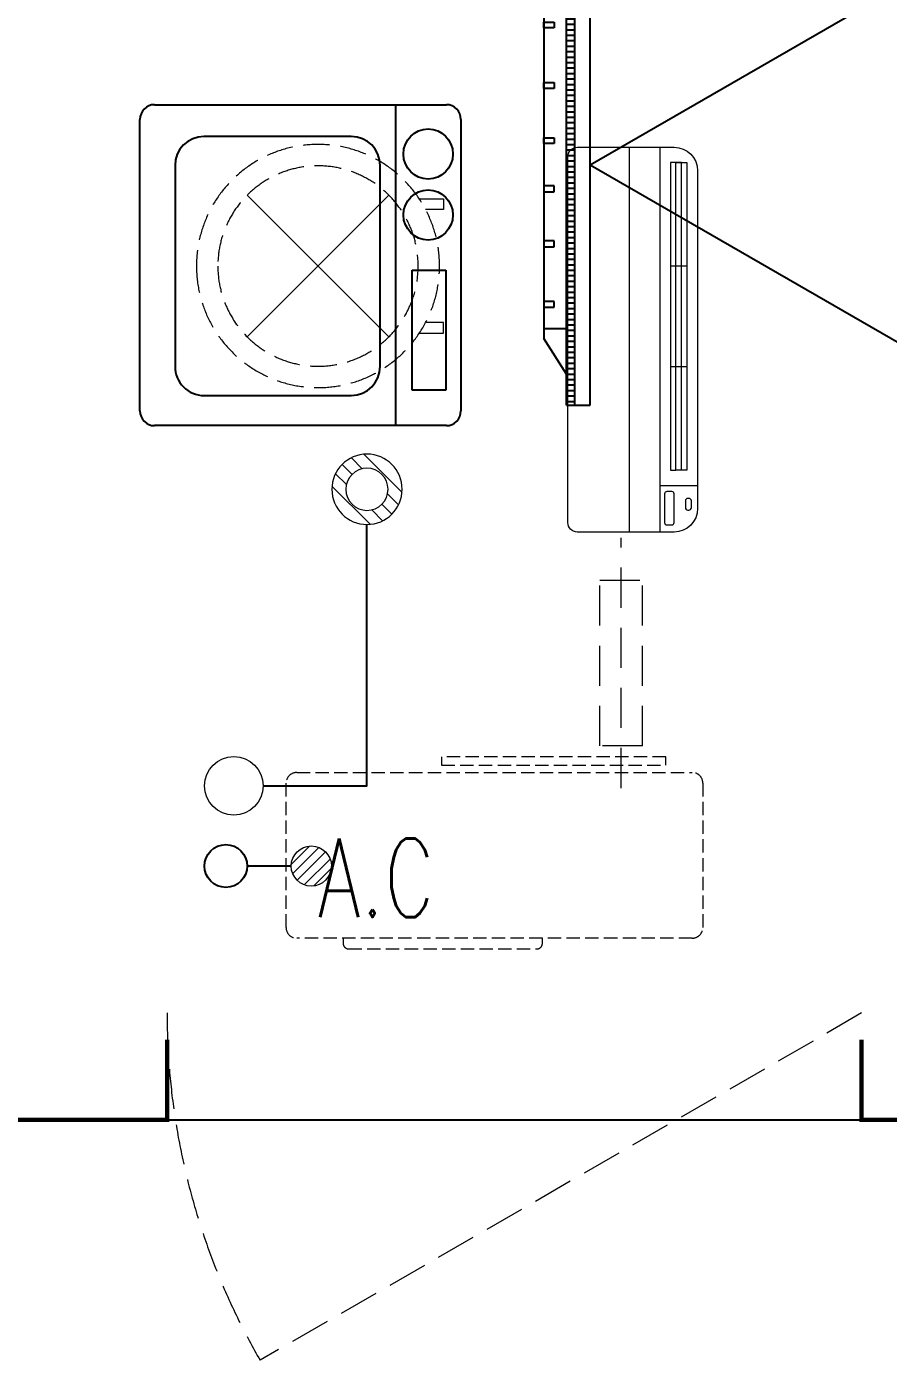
# Model space of a CAD drawing. Extents: x 5031545 to 5313844, y -886381 to -283477.
# Drawn here: x 5277179 to 5278792, y -788064 to -785568 of the extents above; entities that cross this region are included whole.
import ezdxf

# ---------------------------------------------------------------- set-up
doc = ezdxf.new("R2010")
doc.units = 0
doc.header["$LTSCALE"] = 1000
doc.header["$MEASUREMENT"] = 0
for name, pattern in [('$1$DASH', [0.35, 0.25, -0.1]), ('DASH', [0.35, 0.25, -0.1]), ('HIDDEN', [0.375, 0.25, -0.125])]:
    doc.linetypes.add(name, pattern=pattern)
doc.layers.get('0').update_dxf_attribs({"linetype": 'CONTINUOUS'})
for name, color, linetype in [('$RECOVER_210609100354-0', 7, 'CONTINUOUS'), ('$RECOVER_210609100354-25', 7, 'CONTINUOUS'), ('3.5方案汇报，与郭总、侯月琴确定户型_t8$0$2020.03.04 -1安徽标准化洋房户型(UA）_t8_t8$0$fur', 252, 'CONTINUOUS'), ('3.5方案汇报，与郭总、侯月琴确定户型_t8$0$2020.03.04 -1安徽标准化洋房户型(UA）_t8_t8$0$FURN', 252, 'CONTINUOUS'), ('LVTRY', 252, 'CONTINUOUS'), ('VPIPE-凝结', 150, 'CONTINUOUS'), ('看线', 185, 'CONTINUOUS')]:
    doc.layers.add(name, color=color, linetype=linetype)
for name, color, linetype, lineweight in [('EQUIP_地漏', 7, 'CONTINUOUS', 18), ('VPIPE-废水', 31, 'TG_F', 18), ('WINDOW', 146, 'CONTINUOUS', 20), ('平面-空调室内机', 176, 'CONTINUOUS', 9), ('平面-空调预留孔', 252, 'CONTINUOUS', 15)]:
    doc.layers.add(name, color=color, linetype=linetype, lineweight=lineweight)
doc.styles.add('_TCH_DIM', font='SIMPLEX', dxfattribs={"bigfont": 'GBCBIG'})
doc.styles.add('TG_LINETYPE', font='SIMPLEX', dxfattribs={"width": 0.8, "height": 3, "bigfont": 'HZTXT'})
doc.linetypes.add('TG_F', pattern='A,2,-0.3,["F",TG_LINETYPE,S=0.1,R=0,X=-0.23,Y=-0.15],0', length=2.3)

# ---------------------------------------------------------------- blocks, each defined once
blk = doc.blocks.new('RECTANG')
for p, q in [((1, 1), (0, 1)), ((0, 1), (0, 0)), ((1, 0), (1, 1)), ((0, 0), (1, 0))]:
    blk.add_line(p, q)
blk = doc.blocks.new('洗衣机')
at = {"layer": 'LVTRY'}
for p, q in [((3791567.4, 243472.1), (3791021, 243472.1)), ((3791116.5, 243472.1), (3791116.5, 242871.5)), ((3790993.7, 243444.5), (3790993.7, 242899.1)), ((3791594.6, 242899.1), (3791594.6, 243444.5)), ((3791199, 243412.7), (3791474.9, 243412.7)), ((3791145.1, 242982.5), (3791145.1, 243358)), ((3791528.8, 243358), (3791528.8, 242982.5)), ((3791474.9, 242927.8), (3791199, 242927.8)), ((3791021, 242871.5), (3791567.4, 242871.5))]:
    blk.add_line(p, q, dxfattribs=at)
at = {"layer": 'LVTRY', "extrusion": (0, 0, -1)}
for centre, major_axis, start_param, end_param in [((3791021, 243444.5), (0, 27.6), -1.570796, 0), ((3791567.4, 243444.5), (0, 27.6), 0, 1.570796), ((3791055.1, 243379.8), (0, 46.9), 3.141593, 9.424778), ((3791199, 243358), (0, 54.7), 4.712389, 6.283185), ((3791474.9, 243358), (0, 54.7), 0, 1.570796), ((3791055.1, 243265.7), (0, 46.9), 3.141593, 9.424778), ((3791199, 242982.5), (0, 54.7), 3.141593, 4.712389), ((3791474.9, 242982.5), (0, 54.7), 1.570796, 3.141593), ((3791021, 242899.1), (0, 27.6), 3.141593, 4.712389), ((3791567.4, 242899.1), (0, 27.6), 1.570796, 3.141593)]:
    blk.add_ellipse(centre, major_axis=major_axis, ratio=0.986385, start_param=start_param, end_param=end_param, dxfattribs=at)
at = {"layer": 'LVTRY', "xscale": 63.25620569481588, "yscale": 224.5369532744355, "zscale": 64.12934308941763, "rotation": 180}
blk.add_blockref('RECTANG', (3791085.2, 243162.4), dxfattribs=at)
blk = doc.blocks.new('dnfhfn')
at = {"color": 252, "linetype": '$1$DASH', "ltscale": 0.2}
for p, q in [((101.9, 462.7, 0), (121.9, 462.7, 0)), ((101.9, 417.2, 0), (101.9, 462.7, 0)), ((121.9, 462.7, 0), (121.9, 429, 0)), ((353.1, 462.7, 0), (333.1, 462.7, 0)), ((333.1, 462.7, 0), (333.1, 429, 0)), ((353.1, 417.2, 0), (353.1, 462.7, 0))]:
    blk.add_line(p, q, dxfattribs=at)
at = {"color": 252, "linetype": '$1$DASH', "ltscale": 0.2, "elevation": 0}
for points in [[(94.9, 360.1), (94.9, 360.1), (360.1, 94.9), (360.1, 94.9)], [(360.1, 360.1), (94.9, 94.9), (94.9, 94.9), (360.1, 360.1)]]:
    blk.add_lwpolyline(points, close=True, dxfattribs=at)
at = {"color": 252, "linetype": '$1$DASH', "ltscale": 0.2}
for radius in [227.5, 187.5]:
    blk.add_circle((227.5, 227.5, 0), radius, dxfattribs=at)
blk = doc.blocks.new('$TwtSys$00000543')
at = {"color": 252}
for p, q in [((-93.6, -8.5), (8.5, 93.6)), ((12.5, 55), (41.7, 84.2)), ((39.9, 39.9), (66.5, 66.5)), ((55, 12.5), (84.2, 41.7)), ((-8.5, -93.6), (93.6, 8.5)), ((-84.2, -41.7), (-55, -12.5)), ((-66.5, -66.5), (-39.9, -39.9)), ((-41.7, -84.2), (-12.5, -55))]:
    blk.add_line(p, q, dxfattribs=at)
for radius in [94, 56.4]:
    blk.add_circle((0, 0), radius, dxfattribs=at)
blk = doc.blocks.new('dongkong')
at = {"layer": '平面-空调预留孔', "color": 8, "linetype": 'HIDDEN', "ltscale": 0.3}
for p, q in [((-603796, 210899.9), (-603796, 210431.5)), ((-603836, 210821), (-603836, 210510.8)), ((-603836, 210821), (-603756, 210821)), ((-603756, 210821), (-603756, 210510.8))]:
    blk.add_line(p, q, dxfattribs=at)
blk.add_lwpolyline([(-603756, 210510.8), (-603836, 210510.8)], dxfattribs=at)
blk = doc.blocks.new('A$C001338C2')
at = {"color": 8}
for p, q in [((845, 303.6), (55, 303.6)), ((109.1, 214.8), (109.1, 303.6)), ((0, 248.6), (0, 22)), ((900, 22), (900, 248.6)), ((22, 0), (878, 0))]:
    blk.add_line(p, q, dxfattribs=at)
at = {"color": 8, "lineweight": 5}
for p, q in [((864.6, 278.7), (144.5, 278.7)), ((144.5, 278.7), (144.5, 265.8)), ((387, 278.7), (144.5, 278.7)), ((144.5, 278.7), (144.5, 252.9)), ((144.5, 265.8), (864.6, 265.8)), ((144.5, 239.9), (144.5, 252.9)), ((144.5, 252.9), (864.6, 252.9)), ((387, 239.9), (387, 278.7)), ((864.6, 278.7), (622, 278.7)), ((622, 278.7), (622, 239.9)), ((864.6, 252.9), (864.6, 278.7)), ((864.6, 265.8), (864.6, 239.9)), ((864.6, 239.9), (144.5, 239.9)), ((622, 239.9), (387, 239.9)), ((900, 214.8), (0, 214.8)), ((900, 143.2), (0, 143.2))]:
    blk.add_line(p, q, dxfattribs=at)
at = {"color": 8}
for points in [[(73.1, 275), (56.8, 275, -0.414214), (51.3, 280.5), (51.3, 283.4, -0.414214), (56.8, 288.9), (73.1, 288.9, -0.414214), (78.6, 283.4), (78.6, 280.5, -0.414214)], [(89.2, 226.4), (22.2, 226.4, -0.414214), (16.7, 231.9), (16.7, 243.1, -0.414214), (22.2, 248.6), (89.2, 248.6, -0.414214), (94.7, 243.1), (94.7, 231.9, -0.414214)]]:
    blk.add_lwpolyline(points, format="xyb", close=True, dxfattribs=at)
for centre, radius, start, end in [((55, 248.6), 55, 90, 180), ((845, 248.6), 55, 360, 90), ((22, 22), 22, 180, 270), ((878, 22), 22, 270, 360)]:
    blk.add_arc(centre, radius, start, end, dxfattribs=at)
blk = doc.blocks.new('$TwtSys$00000141')
at = {"color": 1}
for p, q in [((-47.1, 3.8), (-5, 45.9)), ((-47.1, 3.8), (-5, 45.9)), ((-43.6, -17.5), (17.5, 43.6)), ((-43.6, -17.5), (17.5, 43.6)), ((-33.2, -33.2), (33.2, 33.2)), ((-33.2, -33.2), (33.2, 33.2)), ((-16.2, -43.5), (43.8, 16.4)), ((-16.2, -43.5), (43.8, 16.4)), ((5.7, -46.1), (46.1, -5.7)), ((5.7, -46.1), (46.1, -5.7))]:
    blk.add_line(p, q, dxfattribs=at)
blk.add_circle((0, 0), 47, dxfattribs=at)
blk.add_circle((0, 0), 47, dxfattribs=at)
blk = doc.blocks.new('rtyryrtyeeretee')
at = {"layer": '平面-空调预留孔', "color": 252, "linetype": 'DASH', "ltscale": 0.1}
for p, q in [((669748.9, 343882), (669748.9, 343872)), ((670121.7, 343872), (670121.7, 343882)), ((669758.9, 343862), (670111.7, 343862))]:
    blk.add_line(p, q, dxfattribs=at)
blk.add_lwpolyline([(670352.8, 344221.1), (669933, 344221.1), (669933, 344206), (670352.8, 344206)], close=True, dxfattribs=at)
blk.add_lwpolyline([(670402, 343882), (669662, 343882, -0.414214), (669642, 343902), (669642, 344172, -0.414214), (669662, 344192), (670402, 344192, -0.414214), (670422, 344172), (670422, 343902, -0.414214)], format="xyb", close=True, dxfattribs=at)
for centre, start, end in [((669758.9, 343872), 180, 270), ((670111.7, 343872), 270, 0)]:
    blk.add_arc(centre, 10, start, end, dxfattribs=at)
at = {"layer": '平面-空调预留孔', "color": 252, "linetype": 'DASH', "ltscale": 0.1, "style": '_TCH_DIM', "width": 0.705882}
blk.add_text('A.C', height=146.88, dxfattribs=at).set_placement((669701.4, 343921.6))
blk = doc.blocks.new('3.5方案汇报，与郭总、侯月琴确定户型_t8$0$2020.03.04 -1安徽标准化洋房户型(UA）_t8_t8$0$sdfgsdfgsdfg')
at = {"layer": '3.5方案汇报，与郭总、侯月琴确定户型_t8$0$2020.03.04 -1安徽标准化洋房户型(UA）_t8_t8$0$FURN'}
h = blk.add_hatch(dxfattribs=at)
h.set_pattern_fill('ANSI31', color=256, scale=100, angle=225, style=0)
h.set_pattern_definition([(360, (-130272.125, -44238.089), (4e-15, 9.152), [])])
h.paths.add_polyline_path([(-68957.8, -54984.3), (-68957.8, -54178.9), (-68972, -54178.9), (-68972, -54984.3)])
for p, q in [((-68997.5, -54581.6), (-70393.9, -53775.4)), ((-68957.8, -54178.9), (-68997.5, -54178.9)), ((-68997.5, -54178.9), (-68997.5, -54984.3)), ((-68972, -54178.9), (-68972, -54984.3)), ((-68957.8, -54178.9), (-68957.8, -54984.3)), ((-68957.8, -54230.8), (-68920, -54290.5)), ((-68920, -54872.7), (-68920, -54290.5)), ((-68957.8, -54306.5), (-68920, -54306.5)), ((-68937.6, -54343.1), (-68937.6, -54352.6)), ((-68920, -54343.1), (-68937.6, -54343.1)), ((-68937.6, -54352.6), (-68920, -54352.6)), ((-68920, -54352.6), (-68920, -54343.1)), ((-68937.6, -54444.2), (-68937.6, -54453.8)), ((-68920, -54444.2), (-68937.6, -54444.2)), ((-68920, -54453.8), (-68920, -54444.2)), ((-68937.6, -54453.8), (-68920, -54453.8)), ((-68937.6, -54536.4), (-68937.6, -54546)), ((-68920, -54536.4), (-68937.6, -54536.4)), ((-68937.6, -54546), (-68920, -54546)), ((-68920, -54546), (-68920, -54536.4)), ((-68997.5, -54581.6), (-70393.9, -55387.8)), ((-68937.6, -54626.8), (-68937.6, -54617.2)), ((-68937.6, -54617.2), (-68920, -54617.2)), ((-68920, -54617.2), (-68920, -54626.8)), ((-68920, -54626.8), (-68937.6, -54626.8)), ((-68937.6, -54719), (-68937.6, -54709.4)), ((-68937.6, -54709.4), (-68920, -54709.4)), ((-68920, -54709.4), (-68920, -54719)), ((-68920, -54719), (-68937.6, -54719)), ((-68937.6, -54820.1), (-68937.6, -54810.6)), ((-68937.6, -54810.6), (-68920, -54810.6)), ((-68920, -54820.1), (-68937.6, -54820.1)), ((-68920, -54810.6), (-68920, -54820.1)), ((-68957.8, -54856.7), (-68920, -54856.7)), ((-68957.8, -54932.4), (-68920, -54872.7)), ((-68997.5, -54984.3), (-68957.8, -54984.3))]:
    blk.add_line(p, q, dxfattribs=at)
blk = doc.blocks.new('A$C547B2CCF')
at = {"layer": '$RECOVER_210609100354-0', "color": 252, "const_width": 8}
for points in [[(32550, 1900), (32550, 1750), (32850, 1750), (32850, 1900)], [(34150, 1900), (34150, 1750), (34450, 1750), (34450, 1900)]]:
    blk.add_lwpolyline(points, dxfattribs=at)
at = {"layer": 'VPIPE-凝结', "color": 252, "ltscale": 0.1}
for points in [[(33030, 2375), (33224.2, 2375), (33224.2, 2864.2)], [(33082.4, 2225), (33000, 2225)]]:
    blk.add_lwpolyline(points, dxfattribs=at)
blk.add_circle((32960, 2225), 40, dxfattribs=at)
at = {"layer": 'VPIPE-废水', "color": 252}
blk.add_circle((32975, 2375), 55, dxfattribs=at)
at = {"layer": 'WINDOW', "color": 252, "linetype": 'DASH', "ltscale": 0.3}
blk.add_lwpolyline([(34150, 1950), (33024.2, 1300, -0.131652), (32850, 1950)], format="xyb", dxfattribs=at)
at = {"layer": '看线', "color": 252, "ltscale": 0.5}
blk.add_lwpolyline([(32850, 1750), (34150, 1750)], dxfattribs=at)
at = {"layer": '$RECOVER_210609100354-25', "color": 252, "xscale": -1}
blk.add_blockref('洗衣机', (3824393.8, -239822.4), dxfattribs=at)
at = {"color": 252}
blk.add_blockref('rtyryrtyeeretee', (-636569.2, -341792), dxfattribs=at)
at = {"layer": '3.5方案汇报，与郭总、侯月琴确定户型_t8$0$2020.03.04 -1安徽标准化洋房户型(UA）_t8_t8$0$fur', "xscale": 1.1175, "yscale": 1.1175, "zscale": 1.1175, "rotation": 180.0003646288248}
blk.add_blockref('3.5方案汇报，与郭总、侯月琴确定户型_t8$0$2020.03.04 -1安徽标准化洋房户型(UA）_t8_t8$0$sdfgsdfgsdfg', (-43462.6, -57458), dxfattribs=at)
at = {"layer": 'EQUIP_地漏', "color": 252, "xscale": -0.7000000000000001, "yscale": 0.7000000000000001, "zscale": 0.7}
blk.add_blockref('$TwtSys$00000543', (33224.2, 2930), dxfattribs=at)
at = {"layer": 'EQUIP_地漏', "color": 252, "xscale": -0.8, "yscale": -0.8, "zscale": 0.8, "rotation": 180}
blk.add_blockref('$TwtSys$00000141', (33120, 2225), dxfattribs=at)
at = {"layer": '平面-空调室内机', "color": 252, "ltscale": 0.3, "rotation": 180}
blk.add_blockref('dongkong', (-570095.9, 213270.8), dxfattribs=at)
at = {"layer": '平面-空调预留孔', "color": 252, "xscale": -1, "rotation": 270}
blk.add_blockref('dnfhfn', (32905, 3120.3, 0), dxfattribs=at)
at = {"layer": '平面-空调预留孔', "color": 252, "xscale": -0.800000000046565, "yscale": 0.800000000046565, "zscale": 0.800000000046565, "rotation": 269.9999997665698}
blk.add_blockref('A$C001338C2', (33600.2, 2850), dxfattribs=at)

msp = doc.modelspace()

# ---------------------------------------------------------------- block references
at = {"color": 2}
msp.add_blockref('A$C547B2CCF', (5244591.5, -789363.8), dxfattribs=at)

doc.saveas('drawing.dxf')
